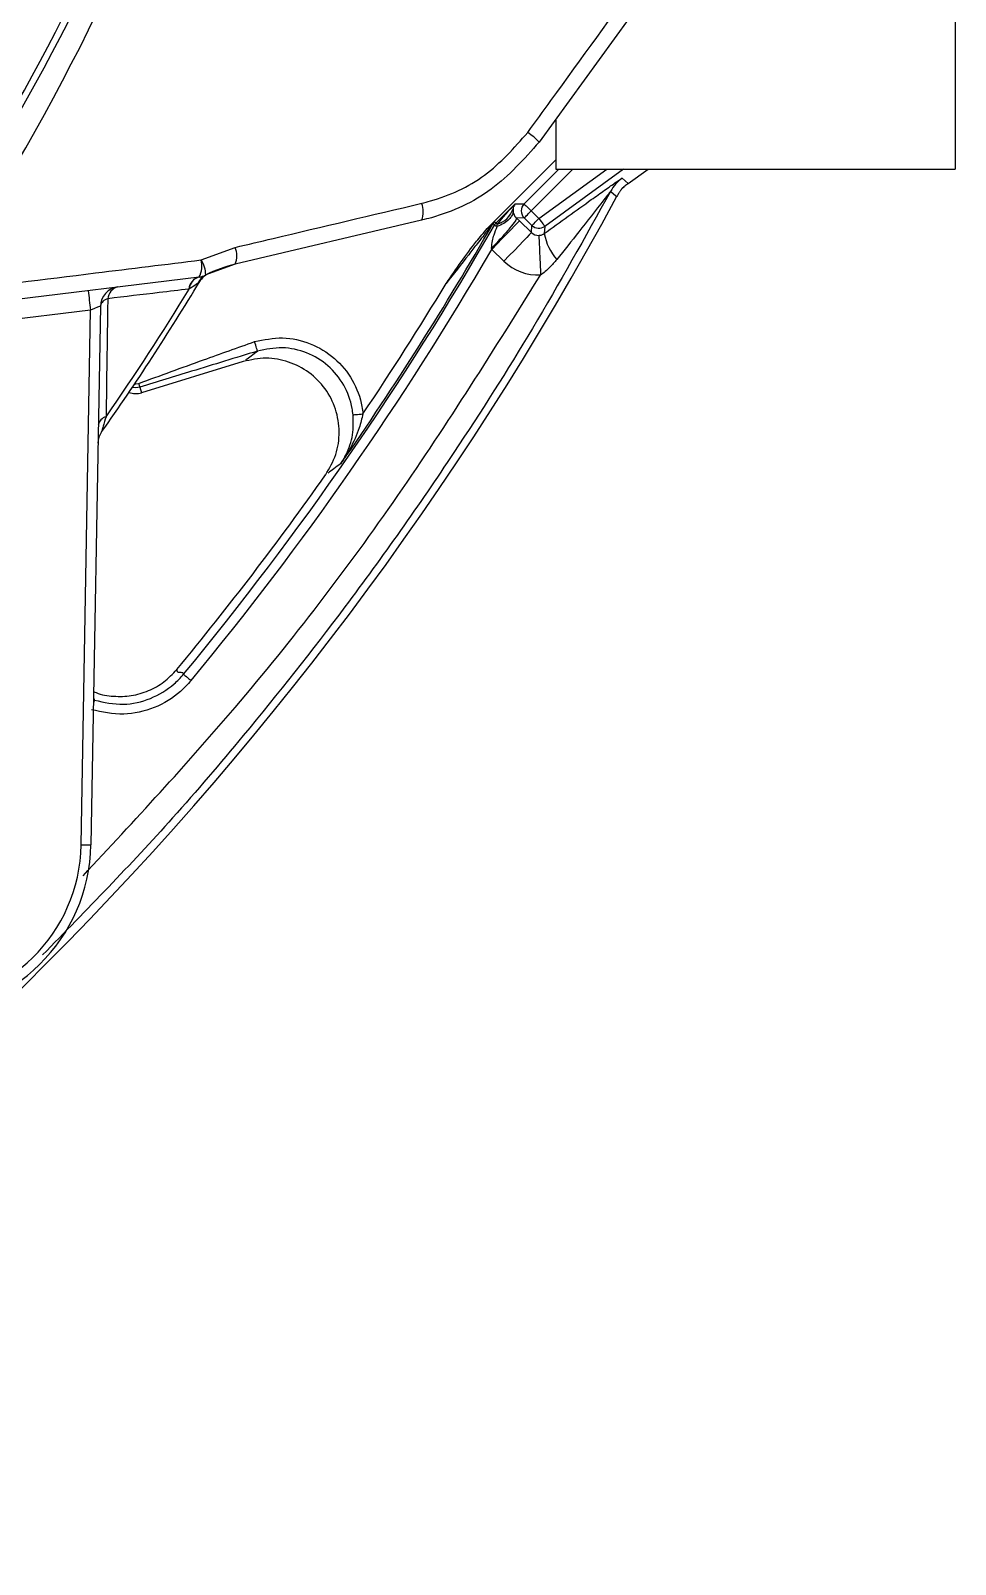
# Model space of a CAD drawing. Extents: x 7 to 135, y 3 to 97.
# Drawn here: x 131.783 to 133.181, y 37.657 to 39.976 of the extents above; entities that cross this region are included whole.
import ezdxf

# ---------------------------------------------------------------- set-up
doc = ezdxf.new("R2010")
doc.units = 0
doc.header["$MEASUREMENT"] = 0
doc.layers.add('OBJECT', color=7, linetype='CONTINUOUS')

msp = doc.modelspace()

# ---------------------------------------------------------------- linework, layer by layer
at = {"layer": 'OBJECT'}
for p, q in [((133.1811, 40.3076), (133.1811, 39.7665)), ((132.7575, 40.0908), (132.5516, 39.8073)), ((132.5771, 39.8404), (132.5771, 39.7665)), ((132.5771, 39.7804), (132.4732, 39.6765)), ((132.5289, 39.714), (132.5814, 39.7665)), ((132.6026, 39.7665), (132.5395, 39.7034)), ((132.5512, 39.692), (132.6538, 39.7665)), ((132.6793, 39.7665), (132.5601, 39.6799)), ((132.5771, 39.7665), (133.1811, 39.7665)), ((132.6771, 39.7528), (132.6864, 39.7447)), ((132.6864, 39.7447), (132.7164, 39.7665)), ((132.4865, 39.685), (132.5153, 39.7138)), ((132.5122, 39.7062), (132.5122, 39.7026)), ((132.5153, 39.7138), (132.5289, 39.714)), ((132.3739, 39.6892), (132.0921, 39.6228)), ((132.484, 39.6869), (132.4865, 39.685)), ((132.4881, 39.6796), (132.4883, 39.6832)), ((132.5291, 39.6926), (132.5173, 39.6925)), ((132.5173, 39.6925), (132.5217, 39.6882)), ((132.5217, 39.6882), (132.5401, 39.6705)), ((132.5408, 39.6812), (132.5291, 39.6926)), ((132.5395, 39.7034), (132.5512, 39.692)), ((132.5401, 39.6705), (132.5408, 39.6812)), ((132.5601, 39.6799), (132.5593, 39.669)), ((132.0404, 39.6291), (132.0919, 39.6481)), ((132.4801, 39.645), (132.4798, 39.6469)), ((132.4984, 39.6273), (132.4801, 39.645)), ((132.0921, 39.6228), (132.0473, 39.6064)), ((132.0373, 39.6033), (131.5758, 39.5468)), ((132.0224, 39.5852), (132.0219, 39.5851)), ((131.8731, 39.5534), (131.5823, 39.5178)), ((131.859, 38.7446), (131.8731, 39.5534)), ((131.888, 39.559), (131.8738, 38.7445)), ((132.1041, 39.4755), (131.9504, 39.4282)), ((131.9478, 39.4367), (131.9504, 39.4282)), ((131.8776, 38.9637), (131.8791, 38.9633))]:
    msp.add_line(p, q, dxfattribs=at)
at = {"layer": 'OBJECT', "flags": 128}
for points in [[(132.6689, 39.7247), (132.6673, 39.7261), (132.6608, 39.7317), (132.6596, 39.7328)], [(132.5289, 39.714), (132.5291, 39.7137), (132.5297, 39.7131), (132.5307, 39.7121), (132.5321, 39.7108), (132.5336, 39.7092), (132.5355, 39.7074), (132.5374, 39.7054), (132.5395, 39.7034)], [(132.5217, 39.6882), (132.5208, 39.6872), (132.5184, 39.6847), (132.5145, 39.6806), (132.5093, 39.6753), (132.503, 39.6688), (132.4958, 39.6614), (132.4881, 39.6533), (132.4801, 39.645)], [(132.4841, 39.6819), (132.4838, 39.6821), (132.4822, 39.6833), (132.4816, 39.6838)], [(132.4865, 39.685), (132.4865, 39.685), (132.4866, 39.6849), (132.4868, 39.6848), (132.487, 39.6845), (132.4872, 39.6843), (132.4876, 39.684), (132.4879, 39.6836), (132.4883, 39.6832)], [(132.5291, 39.6926), (132.5293, 39.6928), (132.5299, 39.6934), (132.5309, 39.6944), (132.5322, 39.6958), (132.5338, 39.6974), (132.5355, 39.6993), (132.5375, 39.7013), (132.5395, 39.7034)], [(132.5408, 39.6812), (132.5411, 39.6814), (132.5417, 39.6821), (132.5426, 39.6831), (132.5439, 39.6844), (132.5455, 39.6861), (132.5473, 39.6879), (132.5492, 39.6899), (132.5512, 39.692)], [(132.5512, 39.692), (132.5529, 39.6897), (132.5546, 39.6874), (132.5561, 39.6853), (132.5574, 39.6835), (132.5585, 39.682), (132.5593, 39.6808), (132.5599, 39.6801), (132.5601, 39.6799)], [(132.4841, 39.6819), (132.4841, 39.6819), (132.4844, 39.6817), (132.4847, 39.6815), (132.4852, 39.6813), (132.4857, 39.6809), (132.4864, 39.6805), (132.4872, 39.6801), (132.4881, 39.6796)], [(132.5401, 39.6705), (132.5391, 39.6695), (132.5367, 39.667), (132.5328, 39.6629), (132.5276, 39.6575), (132.5213, 39.651), (132.5142, 39.6436), (132.5064, 39.6356), (132.4984, 39.6273)], [(132.1257, 39.4913), (132.1256, 39.4916), (132.1254, 39.4924), (132.125, 39.4938), (132.1244, 39.4956), (132.1237, 39.4977), (132.123, 39.5002), (132.1222, 39.5028), (132.1213, 39.5056)], [(131.9478, 39.4367), (131.9414, 39.4357), (131.9363, 39.4364)], [(131.94, 39.4418), (131.9415, 39.4417), (131.9461, 39.4424)], [(132.2702, 39.3949), (132.2706, 39.395), (132.2716, 39.3951), (132.273, 39.3952), (132.2748, 39.3954), (132.2771, 39.3956), (132.2796, 39.3958), (132.2823, 39.3961), (132.2852, 39.3963)], [(131.8791, 38.9633), (131.879, 38.9629), (131.8787, 38.9621), (131.8783, 38.9607), (131.8777, 38.9589), (131.8775, 38.9584)]]:
    msp.add_lwpolyline(points, dxfattribs=at)
at = {"layer": 'OBJECT'}
for centre, radius, start, end in [((128.8466, 41.4765), 3.375, 326.7599, 342.437), ((128.8466, 41.5165), 3.36, 324.0898, 338.2742), ((128.8466, 41.5165), 3.35, 324.4956, 338.1027), ((132.4813, 39.7408), 0.0968, 43.4516, 56.7602), ((128.2567, 42.1064), 5.014, 297.4419, 331.6393), ((132.3421, 39.702), 0.0343, 337.9589, 21.8905), ((132.4789, 39.7168), 0.0349, 285.6302, 342.4053), ((132.5395, 39.7034), 0.015, 135.0209, 225.9791), ((128.2567, 42.1064), 4.8702, 325.1172, 330.1693), ((132.4946, 39.6763), 0.015, 135.0033, 150.1663), ((132.4971, 39.6744), 0.015, 135.0035, 150.162), ((128.2567, 42.1064), 4.8733, 320.4385, 330.1645), ((132.5512, 39.692), 0.015, 226.0167, 305.9831), ((132.64, 39.6841), 0.0821, 190.6052, 221.4261), ((128.2567, 42.1064), 4.8883, 320.4386, 329.766), ((132.0595, 39.6352), 0.0349, 339.0658, 21.6222), ((132.0078, 39.6199), 0.0339, 330.7328, 15.8599), ((132.006, 39.6063), 0.0413, 0.1065, 33.6564), ((132.138, 39.4281), 0.2, 103.26, 116.959), ((128.8466, 41.5165), 3.7247, 324.7907, 328.9732), ((132.0425, 39.5833), 0.0207, 104.5744, 174.9321), ((132.0429, 39.5835), 0.0206, 105.0663, 175.2571), ((132.0588, 39.584), 0.0251, 117.2659, 155.1214), ((132.0337, 39.6331), 0.03, 276.9863, 296.959), ((132.0641, 39.5812), 0.03, 115.7571, 148.9732), ((128.2567, 42.1064), 4.8552, 326.0699, 328.8289), ((132.5522, 39.644), 0.6852, 185.1246, 187.5992), ((131.918, 39.5585), 0.03, 96.9863, 179), ((131.9025, 39.5561), 0.0148, 102.8086, 168.5303), ((128.8466, 41.5165), 3.717, 325.1396, 328.6949), ((131.9195, 39.5685), 0.0204, 104.6188, 174.5537), ((131.9416, 39.4569), 0.03, 249.6156, 287.12), ((131.9001, 39.3768), 0.0155, 103.2564, 169.2224), ((131.9144, 39.3517), 0.03, 144.7907, 179), ((128.2567, 42.1064), 4.861, 320.4273, 324.7938), ((131.6138, 38.7491), 0.26, 270, 359), ((131.614, 38.7489), 0.245, 270, 359), ((131.8679, 39.049), 0.3045, 268.3095, 271.0971)]:
    msp.add_arc(centre, radius, start, end, dxfattribs=at)
for centre, major_axis, ratio, start_param, end_param in [((132.5259, 39.7032), (0.0519, 0.0523), 0.20355, 1.570042, 2.15556), ((132.5259, 39.7032), (-0.0062, 0.014), 0.879711, 0.411697, 0.997216), ((132.5505, 39.6813), (0.001, 0.015), 0.99767, 2.443589, 3.256198), ((132.5505, 39.6813), (-0.0052, -0.0748), 0.999741, 5.585181, 6.397884), ((131.8729, 39.5529), (0.0151, 0.0061), 0.020598, 6.274512, 7.832753)]:
    msp.add_ellipse(centre, major_axis=major_axis, ratio=ratio, start_param=start_param, end_param=end_param, dxfattribs=at)
for points, knots in [([(132.5344, 39.8217), (132.5461, 39.8379), (132.604, 39.9177), (132.6619, 39.9974), (132.708, 40.061)], [0, 0, 0, 0, 0.202571, 1, 1, 1, 1]), ([(132.374, 39.7148), (132.3784, 39.716), (132.4119, 39.7245), (132.4731, 39.7525), (132.5139, 39.7986), (132.5344, 39.8217)], [0, 0, 0, 0, 0.070987, 0.53521, 1, 1, 1, 1]), ([(132.5516, 39.8073), (132.529, 39.7818), (132.4837, 39.7308), (132.416, 39.6998), (132.3788, 39.6904), (132.3739, 39.6892)], [0, 0, 0, 0, 0.465109, 0.929104, 1, 1, 1, 1]), ([(132.5593, 39.669), (132.5837, 39.6866), (132.6156, 39.7096), (132.651, 39.7349), (132.6662, 39.7455), (132.6754, 39.7519), (132.6766, 39.7525), (132.6771, 39.7528)], [0, 0, 0, 0, 0.508831, 0.66541, 0.82295, 0.91238, 1, 1, 1, 1]), ([(132.6771, 39.7528), (132.6737, 39.75), (132.6667, 39.7443), (132.662, 39.7366), (132.6596, 39.7328)], [0, 0, 0, 0, 0.500001, 1, 1, 1, 1]), ([(132.6596, 39.7328), (132.6209, 39.6633), (132.5462, 39.5291), (132.4125, 39.3191), (132.2673, 39.113), (132.1229, 38.9306), (131.9719, 38.7536), (131.8672, 38.6463), (131.8006, 38.5781)], [0, 0, 0, 0, 0.165152, 0.319062, 0.516875, 0.68864, 0.802144, 1, 1, 1, 1]), ([(132.6596, 39.7328), (132.6596, 39.7328), (132.6596, 39.7328), (132.6594, 39.7326), (132.6585, 39.7315), (132.6554, 39.7275), (132.6399, 39.7078), (132.6135, 39.6739), (132.5895, 39.6437), (132.5784, 39.6298)], [0, 0, 0, 0, 0.000017, 0.012898, 0.029458, 0.059185, 0.156311, 0.60937, 1, 1, 1, 1]), ([(132.6741, 39.7333), (132.6737, 39.7328), (132.6732, 39.7319), (132.6723, 39.7305), (132.6715, 39.7293), (132.6709, 39.7282), (132.6703, 39.7271), (132.6697, 39.7261), (132.6693, 39.7253), (132.669, 39.7248), (132.6689, 39.7247)], [0, 0, 0, 0, 0.321647, 0.539481, 0.68807, 0.790331, 0.893888, 0.936662, 0.979933, 1, 1, 1, 1]), ([(132.6785, 39.7384), (132.6783, 39.7382), (132.678, 39.738), (132.6776, 39.7376), (132.6773, 39.7373), (132.6769, 39.737), (132.6766, 39.7366), (132.6763, 39.7363), (132.6761, 39.7361), (132.6759, 39.7359), (132.6757, 39.7356), (132.6753, 39.7352), (132.6746, 39.7342), (132.6743, 39.7337), (132.6741, 39.7333)], [0, 0, 0, 0, 0.164678, 0.272737, 0.345775, 0.402417, 0.459455, 0.479824, 0.494484, 0.509207, 0.526679, 0.55644, 0.64948, 1, 1, 1, 1]), ([(132.6864, 39.7447), (132.6862, 39.7445), (132.6856, 39.7441), (132.6847, 39.7434), (132.6828, 39.742), (132.6806, 39.7402), (132.6793, 39.7391), (132.6785, 39.7384)], [0, 0, 0, 0, 0.033051, 0.074378, 0.154533, 0.45973, 1, 1, 1, 1]), ([(132.0919, 39.6481), (132.111, 39.6526), (132.2051, 39.6749), (132.2991, 39.6971), (132.374, 39.7148)], [0, 0, 0, 0, 0.2030193, 1, 1, 1, 1]), ([(132.4816, 39.6838), (132.4816, 39.6838), (132.4815, 39.6837), (132.4813, 39.6834), (132.4808, 39.6828), (132.4796, 39.6814), (132.4768, 39.6777), (132.4722, 39.6718), (132.4654, 39.6631), (132.4564, 39.6516), (132.438, 39.6279), (132.4224, 39.608), (132.4109, 39.5934)], [0, 0, 0, 0, 0.006515, 0.012042, 0.021473, 0.037262, 0.067031, 0.150816, 0.23305, 0.352902, 0.527785, 1, 1, 1, 1]), ([(132.4732, 39.6765), (132.4754, 39.6787), (132.4786, 39.6818), (132.482, 39.6851), (132.4837, 39.6867), (132.4839, 39.6869), (132.484, 39.6869)], [0, 0, 0, 0, 0.47216, 0.673773, 0.877583, 1, 1, 1, 1]), ([(132.5173, 39.6925), (132.517, 39.6913), (132.5165, 39.6891), (132.5081, 39.6782), (132.4955, 39.6636), (132.485, 39.6525), (132.4798, 39.6469)], [0, 0, 0, 0, 0.250006, 0.499998, 0.750002, 1, 1, 1, 1]), ([(132.5122, 39.7026), (132.5119, 39.7005), (132.5112, 39.6962), (132.5062, 39.69), (132.4987, 39.6842), (132.4916, 39.6811), (132.4881, 39.6796)], [0, 0, 0, 0, 0.249997, 0.500009, 0.749997, 1, 1, 1, 1]), ([(132.5122, 39.7026), (132.5122, 39.7026), (132.5122, 39.7026), (132.5123, 39.7013), (132.5128, 39.6992), (132.5141, 39.6964), (132.5154, 39.6945), (132.5164, 39.6933), (132.517, 39.6927), (132.5173, 39.6925)], [0, 0, 0, 0, 0.000838, 0.0077, 0.445821, 0.727956, 0.886386, 0.948101, 1, 1, 1, 1]), ([(132.4109, 39.5934), (132.4111, 39.5936), (132.4263, 39.6151), (132.4452, 39.6442), (132.4677, 39.6701), (132.4732, 39.6765)], [0, 0, 0, 0, 0.00863, 0.757854, 1, 1, 1, 1]), ([(132.4798, 39.6469), (132.4799, 39.6507), (132.4803, 39.6576), (132.4838, 39.6684), (132.4865, 39.6755), (132.4881, 39.6796)], [0, 0, 0, 0, 0.330554, 0.608866, 1, 1, 1, 1]), ([(132.5512, 39.6662), (132.5519, 39.6663), (132.5536, 39.6665), (132.5564, 39.6673), (132.5582, 39.6684), (132.5593, 39.669)], [0, 0, 0, 0, 0.21887, 0.541067, 1, 1, 1, 1]), ([(132.5512, 39.6662), (132.5512, 39.6652), (132.5513, 39.6631), (132.5519, 39.6492), (132.5528, 39.6295), (132.5535, 39.6141), (132.5538, 39.6063)], [0, 0, 0, 0, 0.250009, 0.500008, 0.750004, 1, 1, 1, 1]), ([(131.6039, 39.5752), (131.6184, 39.577), (131.7107, 39.5884), (131.8563, 39.6064), (131.9872, 39.6226), (132.0404, 39.6291)], [0, 0, 0, 0, 0.0995, 0.633978, 1, 1, 1, 1]), ([(132.5784, 39.6298), (132.5749, 39.6256), (132.5676, 39.6169), (132.5588, 39.6095), (132.5538, 39.6063), (132.5538, 39.6063)], [0, 0, 0, 0, 0.482935, 0.999931, 1, 1, 1, 1]), ([(131.862, 38.698), (131.9398, 38.7816), (132.1095, 38.9639), (132.3419, 39.2674), (132.4836, 39.494), (132.5539, 39.6063)], [0, 0, 0, 0, 0.299655, 0.652671, 1, 1, 1, 1]), ([(132.036, 39.5946), (132.0352, 39.5939), (132.0315, 39.5907), (132.0264, 39.5876), (132.0224, 39.5852)], [0, 0, 0, 0, 0.233456, 1, 1, 1, 1]), ([(132.0384, 39.5967), (132.0383, 39.5966), (132.0382, 39.5965), (132.0373, 39.5958), (132.0363, 39.5949), (132.036, 39.5946)], [0, 0, 0, 0, 0.237492, 0.744544, 1, 1, 1, 1]), ([(131.8992, 39.5705), (131.8987, 39.5393), (131.8978, 39.4794), (131.897, 39.4203), (131.8966, 39.392)], [0, 0, 0, 0, 0.520785, 1, 1, 1, 1]), ([(132.0219, 39.5851), (132.007, 39.5833), (131.9662, 39.5785), (131.9252, 39.5736), (131.8992, 39.5705)], [0, 0, 0, 0, 0.366785, 1, 1, 1, 1]), ([(131.9461, 39.4424), (131.9787, 39.4543), (132.0371, 39.4756), (132.0956, 39.4965), (132.1213, 39.5056)], [0, 0, 0, 0, 0.560066, 1, 1, 1, 1]), ([(132.1213, 39.5056), (132.1354, 39.5085), (132.1636, 39.5142), (132.2064, 39.5045), (132.2435, 39.4821), (132.271, 39.4486), (132.2825, 39.4178), (132.2847, 39.4), (132.2852, 39.3963)], [0, 0, 0, 0, 0.1903299, 0.380667, 0.570814, 0.7607169, 0.9504983, 1, 1, 1, 1]), ([(132.1257, 39.4913), (132.0925, 39.4811), (132.0332, 39.4629), (131.9739, 39.4447), (131.9478, 39.4367)], [0, 0, 0, 0, 0.560067, 1, 1, 1, 1]), ([(132.2285, 39.3039), (132.2344, 39.314), (132.246, 39.3341), (132.2508, 39.3693), (132.2453, 39.4039), (132.2293, 39.4353), (132.2044, 39.4603), (132.1732, 39.4763), (132.1383, 39.4828), (132.1155, 39.4779), (132.1041, 39.4755)], [0, 0, 0, 0, 0.124869, 0.249778, 0.374722, 0.499691, 0.624679, 0.749678, 0.87468, 1, 1, 1, 1]), ([(132.108, 39.4784), (132.1106, 39.4803), (132.1166, 39.4846), (132.1225, 39.4889), (132.1257, 39.4913)], [0, 0, 0, 0, 0.444178, 1, 1, 1, 1]), ([(132.2702, 39.3949), (132.2698, 39.3982), (132.2679, 39.4138), (132.2578, 39.441), (132.2335, 39.4706), (132.2008, 39.4903), (132.163, 39.4989), (132.1382, 39.4938), (132.1257, 39.4913)], [0, 0, 0, 0, 0.0495, 0.239266, 0.429147, 0.619282, 0.809633, 1, 1, 1, 1]), ([(131.9478, 39.4367), (131.9478, 39.4368), (131.9477, 39.437), (131.9473, 39.4386), (131.9467, 39.4405), (131.9463, 39.4418), (131.9461, 39.4424)], [0, 0, 0, 0, 0.270543, 0.562363, 0.789534, 1, 1, 1, 1]), ([(131.8966, 39.392), (131.8951, 39.387), (131.8929, 39.3794), (131.8908, 39.3722), (131.89, 39.3694), (131.8899, 39.3691), (131.8899, 39.369)], [0, 0, 0, 0, 0.506463, 0.773359, 0.886102, 1, 1, 1, 1]), ([(132.2852, 39.3963), (132.2834, 39.3893), (132.2788, 39.3708), (132.2674, 39.3458), (132.2569, 39.3285), (132.2519, 39.3213), (132.2518, 39.3212)], [0, 0, 0, 0, 0.259823, 0.675931, 0.994605, 1, 1, 1, 1]), ([(132.2518, 39.3212), (132.2519, 39.3213), (132.2563, 39.3277), (132.2647, 39.3436), (132.2712, 39.3686), (132.2705, 39.3875), (132.2702, 39.3949)], [0, 0, 0, 0, 0.005122, 0.319785, 0.733082, 1, 1, 1, 1]), ([(132.2518, 39.3212), (132.2516, 39.321), (132.2481, 39.3184), (132.2417, 39.3137), (132.2355, 39.3091), (132.2325, 39.3069)], [0, 0, 0, 0, 0.033743, 0.545867, 1, 1, 1, 1]), ([(131.8778, 38.9766), (131.8791, 38.976), (131.8883, 38.9714), (131.908, 38.9687), (131.935, 38.9691), (131.9611, 38.9769), (131.985, 38.99), (131.9974, 39.0031), (132.0036, 39.0097)], [0, 0, 0, 0, 0.029825, 0.223629, 0.417501, 0.611703, 0.805602, 1, 1, 1, 1]), ([(132.0036, 39.0097), (132.0037, 39.0087), (132.0037, 39.0067), (132.0056, 39.0058), (132.0082, 39.0056), (132.011, 39.0056), (132.0132, 39.005), (132.0135, 39.0034), (132.0137, 39.0026)], [0, 0, 0, 0, 0.164791, 0.316166, 0.49547, 0.688018, 0.836339, 1, 1, 1, 1]), ([(132.0253, 38.993), (132.0201, 38.9874), (132.0044, 38.9702), (131.9702, 38.95), (131.9225, 38.9388), (131.8907, 38.9455), (131.8745, 38.949)], [0, 0, 0, 0, 0.137711, 0.420537, 0.703343, 1, 1, 1, 1]), ([(131.8791, 38.9633), (131.8936, 38.9602), (131.9219, 38.9542), (131.9646, 38.964), (131.9947, 38.9825), (132.0095, 38.9973), (132.0137, 39.0026), (132.0137, 39.0026)], [0, 0, 0, 0, 0.296653, 0.579456, 0.862285, 0.999984, 1, 1, 1, 1]), ([(132.0137, 39.0026), (132.0139, 39.0024), (132.0143, 39.0021), (132.017, 38.9999), (132.0208, 38.9968), (132.0238, 38.9943), (132.0253, 38.993)], [0, 0, 0, 0, 0.250021, 0.500016, 0.750008, 1, 1, 1, 1]), ([(131.8776, 38.9665), (131.8778, 38.9663), (131.8783, 38.9654), (131.8787, 38.9642), (131.8791, 38.9633)], [0, 0, 0, 0, 0.272374, 1, 1, 1, 1])]:
    msp.add_open_spline(points, degree=3, knots=knots, dxfattribs=at)

doc.saveas('drawing.dxf')
